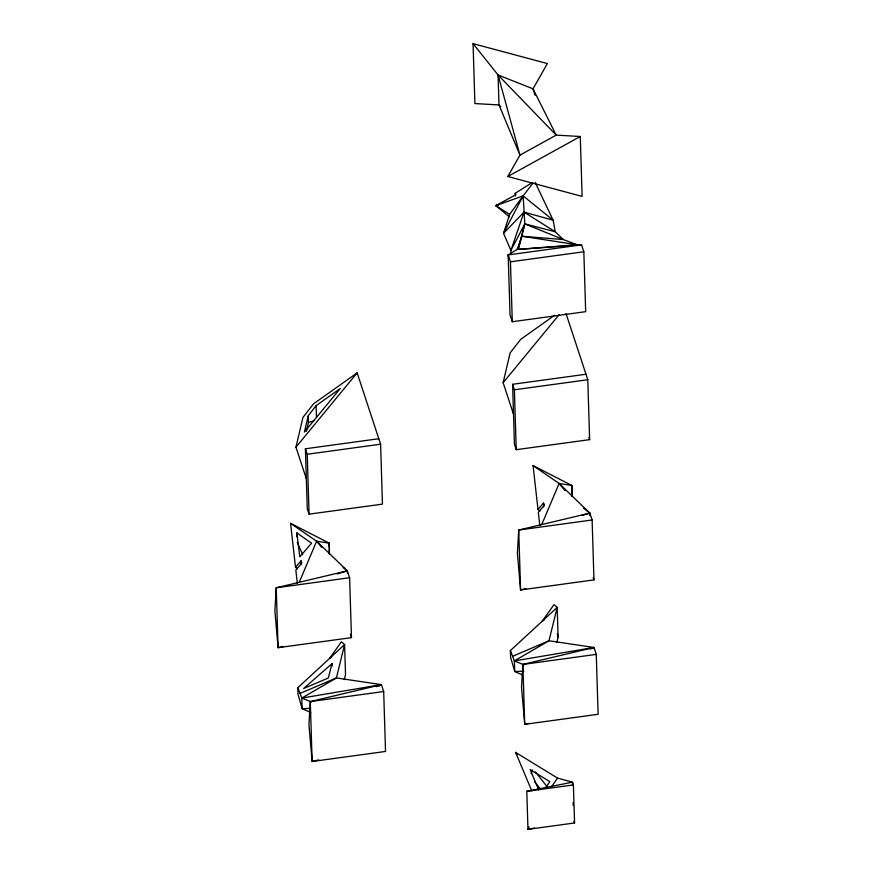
<?xml version="1.0" encoding="UTF-8"?>
<svg xmlns="http://www.w3.org/2000/svg" width="873" height="873" viewBox="0 0 873 873"><rect width="100%" height="100%" fill="white"/><g stroke="black" fill="none" stroke-linecap="round" stroke-linejoin="round"><path stroke-width="1.31" d="M329.241 553.929L329.339 543.202L290.567 523.331L295.511 567.21L297.453 568.814M571.739 496.191L571.837 485.464L533.065 465.604L538.008 509.472L539.951 511.076M331.729 656.922L329.558 658.428L341.441 641.742L344.595 644.547L297.813 687.738L298.009 694.395L302.123 708.658L310.723 712.466M544.316 619.765L542.144 621.27L554.028 604.585L557.181 607.39L510.389 650.581L510.596 657.238L514.71 671.501L522.076 674.764M518.769 247.91L524.815 223.881L523.134 195.89L532.912 183.188M306.336 478.731L295.958 447.172L302.942 417.414L313.571 403.806L357.155 372.88L380.606 444.215L382.45 504.125L309.064 514.164L307.263 508.675L305.408 448.777L378.806 438.726M308.224 415.777L304.415 432.037L340.208 388.572L316.124 405.661L308.224 415.777L308.431 422.488L306.379 431.24M513.52 414.249L503.143 382.69L510.127 352.932L520.745 339.324L554.519 315.349M344.257 679.63L345.522 674.502L344.595 644.547L336.4 677.928L301.796 698.084L302.123 708.658L310.013 708.396M556.843 642.473L558.109 637.345L557.181 607.39L548.986 640.771L514.383 660.926L514.71 671.501L523.909 671.184M332.002 663.644L328.313 678.005L303.608 688.535L332.002 663.644L332.089 666.252M518.497 247.55L524.815 223.881L555.206 231.76L563.336 239.562L577.053 244.746L581.56 244.866L583.83 251.773L585.685 311.672L512.298 321.722L510.028 314.826L508.173 254.916L517.067 249.46L577.053 244.746L522.065 236.256L517.067 249.46L581.56 244.866L508.173 254.916L508.588 257.59M328.63 545.778L329.339 543.202L316.626 541.205L290.567 523.331M509.45 216.908L495.788 205.635L523.134 195.89L503.535 233.331L524.018 212.106L555.206 231.76L553.155 220.214L523.134 195.89L509.625 214.387L503.535 233.331L510.891 250.409L511.131 254.305M531.21 773.74L532.541 770.019M299.221 582.335L316.626 541.205L347.345 570.833L349.615 577.73L351.47 637.639L278.083 647.679L274.886 610.827L276.228 587.78L347.345 570.833L347.432 573.55M541.718 524.597L559.124 483.467L571.837 485.464L571.957 496.301M529.038 826.884L527.969 829.35L574.565 822.966L573.386 784.936L572.481 782.164L557.552 778.116L515.616 752.395L531.843 791.014M507.813 176.499L519.959 155.121L556.188 135.119L580.272 136.494L582.127 196.403L507.813 176.499L580.272 136.494M545.287 788.21L549.87 781.651L530.118 769.528L538.696 789.956M551.332 787.031L557.552 778.116M295.958 447.172L357.155 372.88M503.143 382.69L559.157 314.673M295.511 567.21L300.999 560.859L301.883 563.03L295.827 570.036L297.333 583.404M538.008 509.472L543.497 503.121L544.381 505.292L538.325 512.298L539.83 525.666M515.474 195.978L515.168 193.348L532.257 182.522M379.035 685.949L381.414 684.639L383.684 691.536L385.528 751.446L312.141 761.485L308.944 724.634L310.297 701.586L381.414 684.639L336.4 677.928L300.028 693.435L301.796 698.084L311.399 701.99M509.625 214.387L495.788 205.635L515.998 194.635L515.168 193.348M523.986 664.833L514.383 660.926L512.615 656.278L548.986 640.771L594 647.482L596.27 654.379L598.114 714.289L524.728 724.328L521.53 687.477L522.872 664.429L594 647.482L590.29 649.021M376.47 686.702L381.414 684.639L301.796 698.084M308.431 422.488L314.247 420.666M337.153 573.954L347.345 570.833L343.078 567.483M582.193 515.441L589.842 513.095L592.112 519.992L593.967 579.901L520.581 589.941L517.383 553.089L518.726 530.042L589.842 513.095L589.93 515.812M283.343 646.424L278.083 647.679L276.228 587.78L349.615 577.73M525.841 588.686L520.581 589.941L518.726 530.042L592.112 519.992M318.732 759.925L312.141 761.485L310.297 701.586L383.684 691.536M528.678 723.39L524.728 724.328L522.872 664.429L596.27 654.379M534.494 828.04L527.969 829.35L526.79 791.309L572.481 782.164L572.568 784.882M514.383 660.926L594 647.482M495.788 205.635L498.352 205.242M508.173 254.916L510.443 261.813L583.83 251.773M566.031 313.56L587.78 379.733L589.635 439.643L516.249 449.682L514.437 444.204L512.593 384.295L585.979 374.244M512.593 384.295L514.393 389.784L587.78 379.733M305.408 448.777L307.22 454.255L380.606 444.215M526.79 791.309L573.386 784.936M522.065 236.256L563.336 239.562L524.815 223.881L510.891 250.409L524.018 212.106L553.155 220.214L535.116 182.293M500.862 106.877L498.996 104.935L474.901 103.56L473.057 43.65L547.371 63.554L533.021 88.817L535.062 95.277M498.068 74.98L519.959 155.121L498.996 104.935L498.068 74.98L533.021 88.817L556.188 135.119L498.068 74.98L473.057 43.65M533.065 465.604L559.124 483.467L589.842 513.095L583.448 508.075M296.896 532.868L311.53 543.246L299.799 556.81L296.896 532.868L297.016 536.917M559.124 483.467L564.995 490.659M316.626 541.205L321.657 547.36M535.465 771.918L547.022 786.562M515.616 752.395L517.296 754.523M534.527 781.542L540.409 788.996M297.191 542.308L302.68 554.65M510.389 650.581L512.615 656.278M297.813 687.738L300.028 693.435M588.915 437.449L589.635 439.643M593.204 577.599L593.967 579.901M573.954 821.122L574.565 822.966M350.335 634.191L351.47 637.639M557.334 633.536L558.109 637.345M573.114 802.538L573.19 805.255M543.497 503.121L543.617 506.842M510.443 261.813L512.298 321.722M514.393 389.784L516.249 449.682M316.124 405.661L316.484 417.349M307.22 454.255L309.064 514.164M300.999 560.859L301.12 564.58M329.339 543.202L329.459 554.039"/></g></svg>
